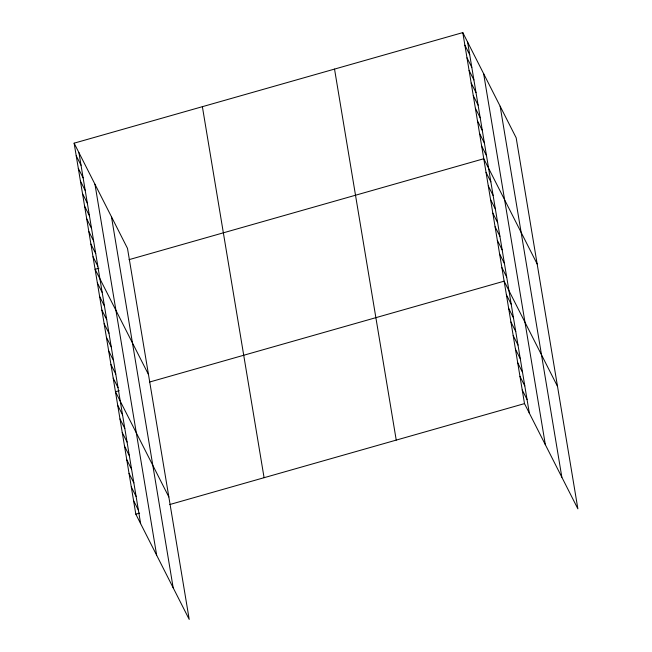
<?xml version="1.0" encoding="UTF-8"?>
<svg xmlns="http://www.w3.org/2000/svg" width="652" height="652" viewBox="0 0 652 652"><rect width="100%" height="100%" fill="white"/><g stroke="black" fill="none" stroke-linecap="round" stroke-linejoin="round"><path stroke-width="0.98" d="M74.124 143.171L127.499 248.388L189.21 619.4L135.828 514.183L74.124 143.171L462.79 32.6L516.172 137.816L577.876 508.829L524.501 403.612L462.79 32.6M98.876 268.241L95.102 269.309L148.485 374.533M129.055 259.651L483.776 158.746L537.15 263.962M119.234 390.67L115.461 391.746L168.844 496.963M149.414 382.088L504.135 281.175L557.517 386.4M135.828 514.183L139.601 513.108M169.781 504.526L524.501 403.612M464.892 45.216L469.701 54.703M466.987 57.832L471.803 67.319M469.09 70.44L473.898 79.927M471.184 83.057L476.001 92.543M473.287 95.673L478.095 105.159M475.381 108.289L480.198 117.776M477.476 120.897L482.293 130.392M479.579 133.513L484.387 143M481.673 146.13L486.49 155.616M486.033 172.348L490.85 181.835M488.299 185.95L493.108 195.437M490.557 199.553L495.373 209.039M492.822 213.163L497.639 222.65M495.088 226.766L499.897 236.252M497.346 240.368L502.162 249.855M499.611 253.97L504.42 263.457M501.877 267.573L506.685 277.059M506.4 294.785L511.209 304.272M508.658 308.388L513.474 317.874M510.923 321.99L515.74 331.477M513.189 335.593L517.998 345.079M515.447 349.195L520.263 358.681M517.712 362.797L522.521 372.292M519.97 376.408L524.787 385.894M522.236 390.01L527.052 399.497M76.219 155.779L81.035 165.266M78.313 168.395L83.13 177.882M80.416 181.011L85.225 190.498M82.511 193.628L87.327 203.114M84.613 206.244L89.422 215.73M86.708 218.852L91.524 228.339M88.811 231.468L93.619 240.955M90.905 244.084L95.714 253.571M93 256.701L97.816 266.187M97.36 282.919L102.177 292.406M99.626 296.521L104.442 306.008M101.891 310.124L106.7 319.61M104.149 323.726L108.965 333.213M106.415 337.328L111.223 346.815M108.672 350.939L113.489 360.426M110.938 364.541L115.754 374.028M113.203 378.144L118.012 387.63M117.727 405.348L122.535 414.835M119.984 418.951L124.801 428.437M122.25 432.561L127.067 442.048M124.516 446.164L129.324 455.65M126.773 459.766L131.59 469.253M129.039 473.368L133.847 482.855M131.305 486.971L136.113 496.457M133.562 500.573L138.379 510.068M500.149 106.227L561.853 477.24M483.637 73.676L545.341 444.688M467.606 42.087L529.31 413.099M334.533 69.088L396.237 440.1M202.381 106.683L264.084 477.696M111.476 216.798L173.179 587.811M94.964 184.247L156.667 555.259M78.933 152.658L140.636 523.67"/></g></svg>
